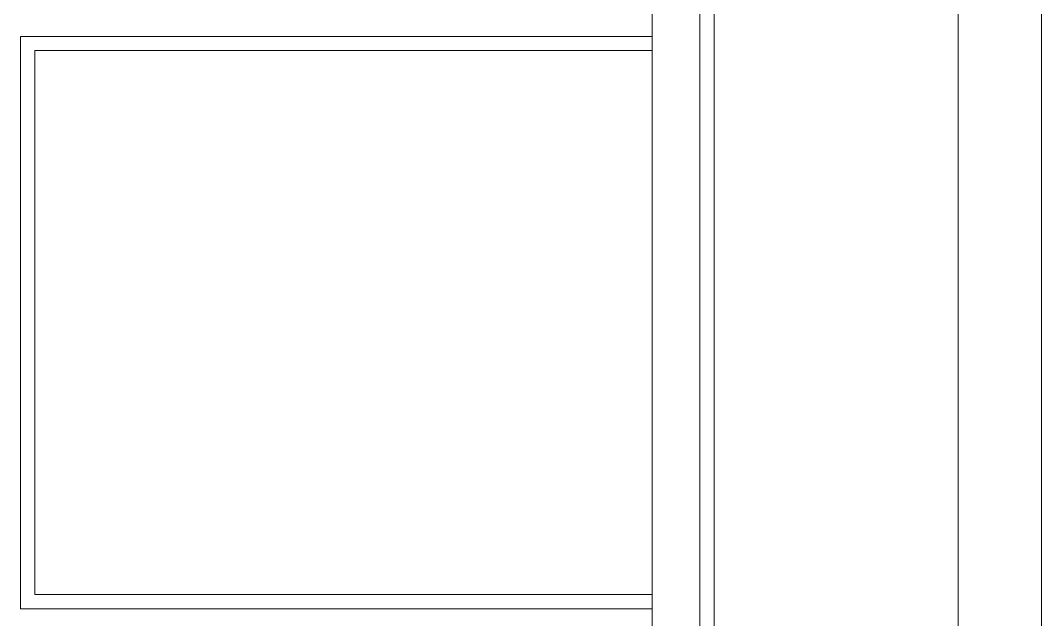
# Model space of a CAD drawing. Header units: inches. Extents: x -5096374 to -5070857, y -3259973 to -3243900.
# Drawn here: x -5079136.99 to -5079119.28, y -3259131.65 to -3259121.26 of the extents above; entities that cross this region are included whole.
import ezdxf

# ---------------------------------------------------------------- set-up
doc = ezdxf.new("R2010")
doc.units = ezdxf.units.IN
doc.header["$LTSCALE"] = 2
doc.header["$MEASUREMENT"] = 0
doc.layers.add('window', color=4, linetype='CONTINUOUS', lineweight=13)

msp = doc.modelspace()

# ---------------------------------------------------------------- linework, layer by layer
at = {"layer": 'window'}
for p, q in [((-5079119.283, -3259094.281), (-5079119.283, -3259140.096)), ((-5079120.729, -3259095.678), (-5079120.729, -3259140.096)), ((-5079124.959, -3259099.782), (-5079124.959, -3259140.096)), ((-5079125.211, -3259140.096), (-5079125.211, -3259100.026)), ((-5079126.039, -3259140.096), (-5079126.039, -3259100.829)), ((-5079126.039, -3259121.539), (-5079136.995, -3259121.539)), ((-5079136.995, -3259121.539), (-5079136.995, -3259131.457)), ((-5079126.039, -3259121.783), (-5079136.743, -3259121.783)), ((-5079136.743, -3259121.783), (-5079136.743, -3259131.212)), ((-5079126.039, -3259131.212), (-5079136.743, -3259131.212)), ((-5079136.995, -3259131.457), (-5079126.039, -3259131.457))]:
    msp.add_line(p, q, dxfattribs=at)

doc.saveas('drawing.dxf')
